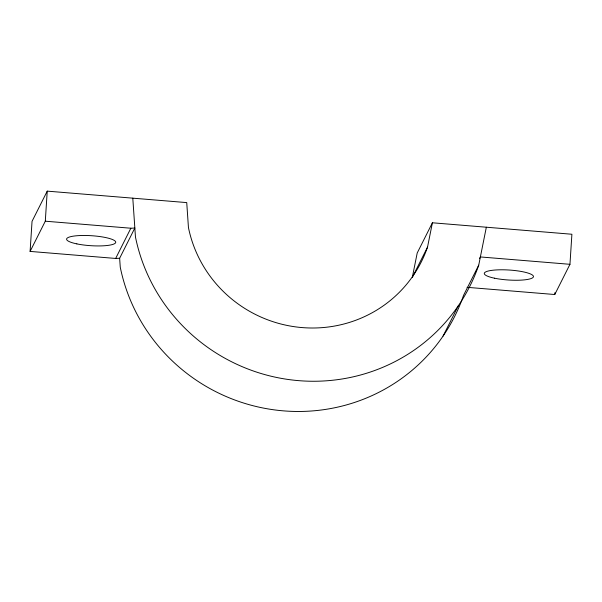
<?xml version="1.0" encoding="UTF-8"?>
<svg xmlns="http://www.w3.org/2000/svg" width="602" height="602" viewBox="0 0 602 602"><rect width="100%" height="100%" fill="white"/><g stroke="black" fill="none" stroke-linecap="round" stroke-linejoin="round"><path stroke-width="0.9" d="M30.1 251.41L45.3 221.197L130.852 228.226L134.84 228.038L119.647 258.258L115.659 258.446L30.1 251.41L32.041 221.348L47.234 191.135L186.733 202.596L188.441 227.511A124.614 121.566 26.7 0 0 302.151 327.586A124.614 121.566 26.7 0 0 427.518 247.159L432.402 222.785L571.9 234.246L569.959 264.308L554.766 294.521L467.047 287.32M45.3 221.197L47.234 191.135M554.766 294.521L554.878 292.7M119.647 258.258L120.257 267.183A178.922 174.55 26.7 0 0 283.527 410.865A178.922 174.55 26.7 0 0 463.532 295.386L478.725 265.173L486.341 227.21M115.659 258.446L130.852 228.226M432.402 222.785L417.209 252.998L412.317 277.371L427.518 247.159M479.531 258.627L480.373 256.949L569.959 264.308M443.057 336.097L458.25 305.884M132.794 198.163L135.458 236.97A178.922 174.55 26.7 0 0 298.727 380.652A178.922 174.55 26.7 0 0 478.725 265.173M494.558 278.207A24.614 4.997 3.7 0 0 533.334 277.033A24.614 4.997 3.7 0 0 498.772 269.831A24.614 4.997 3.7 0 0 494.558 278.207M76.845 243.885A24.614 4.997 3.7 0 0 115.622 242.711A24.614 4.997 3.7 0 0 81.059 235.51A24.614 4.997 3.7 0 0 76.845 243.885"/></g></svg>
